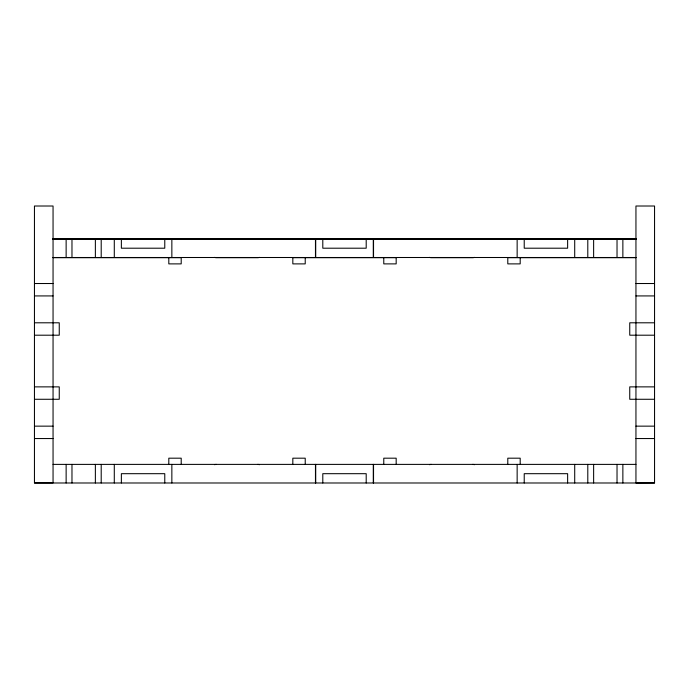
<?xml version="1.0" encoding="UTF-8"?>
<svg xmlns="http://www.w3.org/2000/svg" width="689" height="689" viewBox="0 0 689 689"><rect width="100%" height="100%" fill="white"/><g stroke="black" fill="none" stroke-linecap="round" stroke-linejoin="round"><path stroke-width="1.03" d="M52.657 238.902L636.343 238.902M52.657 239.083L636.343 239.083M53.053 257.505L635.947 257.505M53.053 257.686L181.207 257.686L181.207 263.887L168.805 263.887L168.805 257.686M292.739 257.686L396.261 257.686M635.947 257.686L507.793 257.686L507.793 263.887L520.195 263.887L520.195 257.686M34.45 283.523L53.053 283.523M635.947 283.523L654.55 283.523M34.45 295.925L53.053 295.925M635.947 295.925L654.55 295.925M34.45 322.796L59.254 322.796L59.254 335.198L34.45 335.198M654.55 322.796L629.746 322.796L629.746 335.198L654.55 335.198M34.45 386.873L59.254 386.873L59.254 399.276L34.45 399.276M654.55 386.873L629.746 386.873L629.746 399.276L654.55 399.276M34.45 426.147L53.053 426.147M635.947 426.147L654.55 426.147M34.45 438.548L53.053 438.548M635.947 438.548L654.55 438.548M53.053 464.386L635.947 464.386M34.45 482.894L53.053 482.894L53.053 206.011L34.45 206.011L34.45 482.989L654.55 482.989L654.55 206.011L635.947 206.011L635.947 482.989L654.55 482.894M622.865 238.902L622.865 257.505M622.865 464.386L622.865 482.989M617.025 238.902L617.025 257.505M617.025 464.386L617.025 482.989M593.634 238.902L593.634 257.505M593.634 464.386L593.634 482.989M587.795 238.902L587.795 257.505M587.795 464.386L587.795 482.989M574.712 238.902L574.712 257.505M574.712 464.386L574.712 482.989M567.633 238.902L567.633 248.204L524.226 248.204L524.226 238.902M567.633 482.989L567.633 473.688L524.226 473.688L524.226 482.989M520.195 464.386L520.195 458.185L507.793 458.185L507.793 464.386M517.146 238.902L517.146 257.505M517.146 464.386L517.146 482.989M396.175 257.686L396.175 263.887L383.773 263.887L383.773 257.686M396.175 464.386L396.175 458.185L383.773 458.185L383.773 464.386M373.541 238.902L373.541 257.505M373.541 464.386L373.541 482.989M373.283 238.902L373.283 257.505M373.283 464.386L373.283 482.989M366.203 238.902L366.203 248.204L322.796 248.204L322.796 238.902M366.203 482.989L366.203 473.688L322.796 473.688L322.796 482.989M315.717 238.902L315.717 257.505M315.717 464.386L315.717 482.989M315.459 238.902L315.459 257.505M315.459 464.386L315.459 482.989M305.227 257.686L305.227 263.887L292.825 263.887L292.825 257.686M305.227 464.386L305.227 458.185L292.825 458.185L292.825 464.386M181.207 464.386L181.207 458.185L168.805 458.185L168.805 464.386M171.854 238.902L171.854 257.505M171.854 464.386L171.854 482.989M164.774 238.902L164.774 248.204L121.367 248.204L121.367 238.902M164.774 482.989L164.774 473.688L121.367 473.688L121.367 482.989M114.288 238.902L114.288 257.505M114.288 464.386L114.288 482.989M101.205 238.902L101.205 257.505M101.205 464.386L101.205 482.989M95.366 238.902L95.366 257.505M95.366 464.386L95.366 482.989M71.975 238.902L71.975 257.505M71.975 464.386L71.975 482.989M66.135 238.902L66.135 257.505M66.135 464.386L66.135 482.989M214.632 464.713A4.651 4.651 0 0 1 216.346 464.386M257.686 464.386A4.651 4.651 0 0 1 259.4 464.713M429.6 464.713A4.651 4.651 0 0 1 431.314 464.386M472.654 464.386A4.651 4.651 0 0 1 474.368 464.713M214.632 257.359A4.651 4.651 0 0 0 216.346 257.686L257.686 257.686A4.651 4.651 0 0 0 259.4 257.359M429.6 257.359A4.651 4.651 0 0 0 431.314 257.686L472.654 257.686A4.651 4.651 0 0 0 474.368 257.359"/></g></svg>
